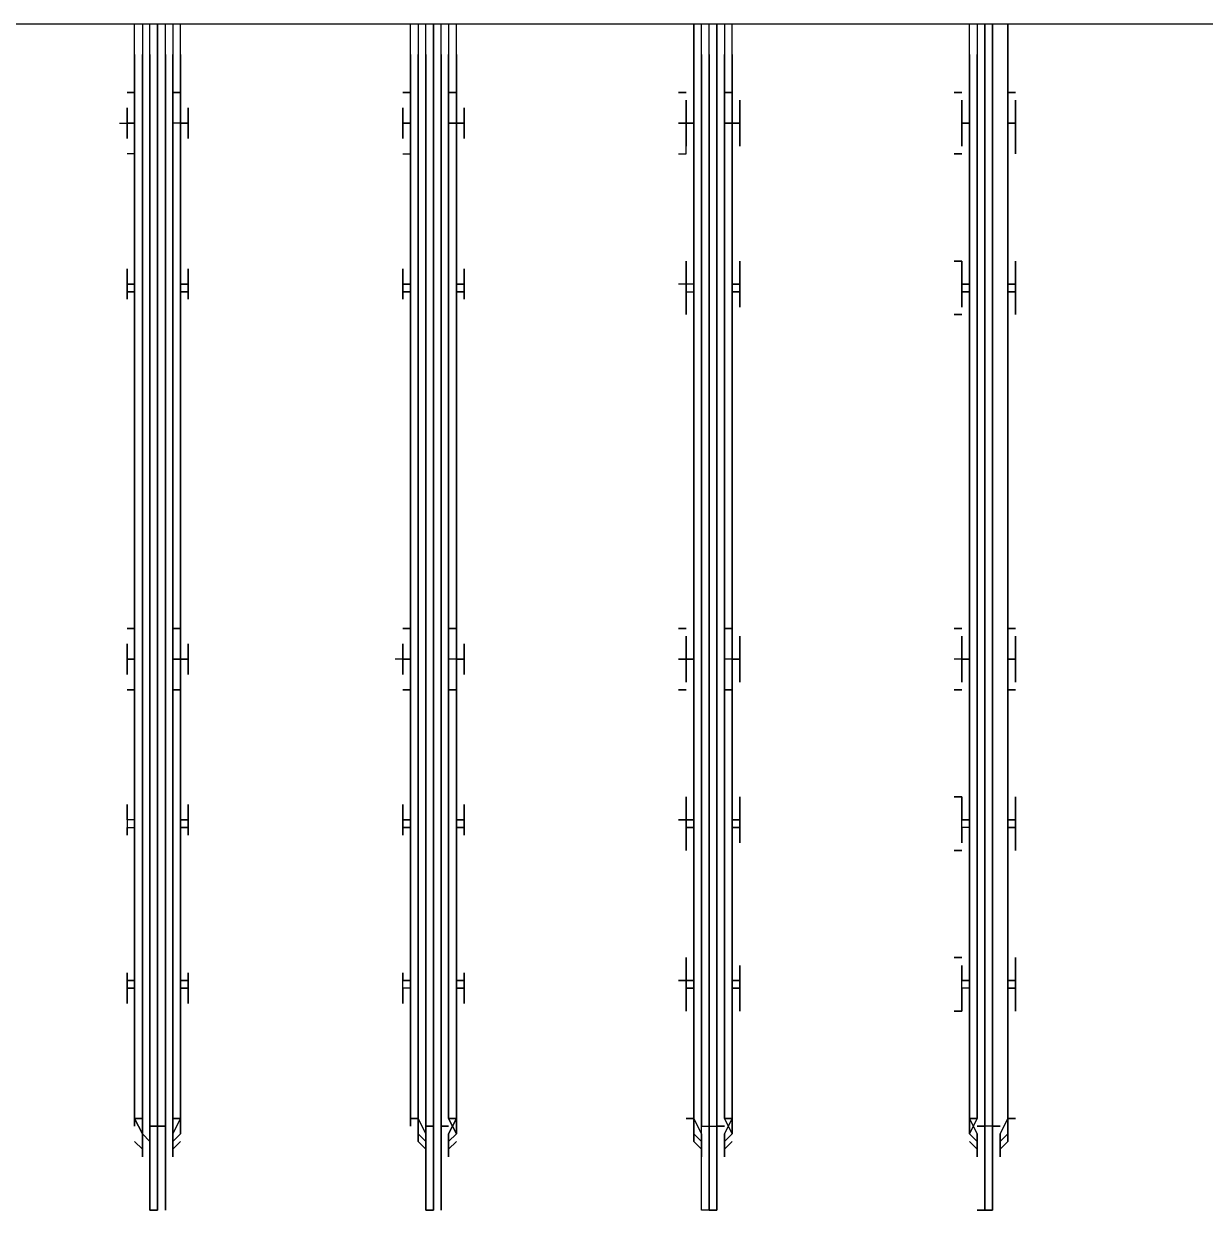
# Model space of a CAD drawing. Header units: metres. Extents: x 531689 to 532245, y 2673919 to 2674172.
# Drawn here: x 532026.6107 to 532026.8241, y 2674039.9388 to 2674040.1532 of the extents above; entities that cross this region are included whole.
import ezdxf

# ---------------------------------------------------------------- set-up
doc = ezdxf.new("R2010")
doc.units = ezdxf.units.M
doc.header["$MEASUREMENT"] = 0
doc.layers.add('IDT', color=7, linetype='Continuous')

# ---------------------------------------------------------------- blocks, each defined once
blk = doc.blocks.new('IDT')
at = {"layer": 'IDT', "color": 0, "lineweight": 25}
for p, q in [((14.14701, 10.32005), (14.14562, 10.32005)), ((14.14562, 10.32005), (14.14562, 10.30483)), ((14.14701, 10.32005), (14.14562, 10.32005)), ((14.14562, 10.32005), (14.14701, 10.32005)), ((14.14701, 10.32005), (14.14562, 10.32005)), ((14.14562, 10.32005), (14.14562, 10.30483)), ((14.14562, 10.32005), (14.14562, 10.30483)), ((14.14562, 10.30483), (14.14562, 10.32005)), ((14.14701, 10.30483), (14.14701, 10.32005)), ((14.14701, 10.32005), (14.14839, 10.32005)), ((14.14839, 10.32005), (14.14701, 10.32005)), ((14.14701, 10.32005), (14.14701, 10.30483)), ((14.14701, 10.30483), (14.14701, 10.32005)), ((14.14701, 10.30483), (14.14701, 10.32005)), ((14.19542, 10.32005), (14.19542, 10.30483)), ((14.19542, 10.30483), (14.19542, 10.32005)), ((14.19542, 10.30483), (14.19542, 10.32005)), ((14.19542, 10.32005), (14.1968, 10.32005)), ((14.19542, 10.30483), (14.19542, 10.32005)), ((14.19542, 10.32005), (14.1968, 10.32005)), ((14.1968, 10.32005), (14.19542, 10.32005)), ((14.19542, 10.32005), (14.1968, 10.32005)), ((14.1968, 10.30483), (14.1968, 10.32005)), ((14.1968, 10.32005), (14.19818, 10.32005)), ((14.1968, 10.32005), (14.1968, 10.30483)), ((14.1968, 10.32005), (14.19818, 10.32005)), ((14.19818, 10.32005), (14.19818, 10.30483)), ((14.19818, 10.32005), (14.19818, 10.30483)), ((14.24521, 10.30483), (14.24521, 10.32005)), ((14.24521, 10.32005), (14.24521, 10.30483)), ((14.24798, 10.32005), (14.24659, 10.32005)), ((14.24659, 10.32005), (14.24659, 10.30483)), ((14.24659, 10.32005), (14.24798, 10.32005)), ((14.24659, 10.30483), (14.24659, 10.32005)), ((14.24659, 10.32005), (14.24798, 10.32005)), ((14.24798, 10.32005), (14.24659, 10.32005)), ((14.24659, 10.32005), (14.24798, 10.32005)), ((14.24659, 10.30483), (14.24659, 10.32005)), ((14.24659, 10.32005), (14.24659, 10.30483)), ((14.24798, 10.30483), (14.24798, 10.32005)), ((14.24798, 10.32005), (14.24798, 10.30483)), ((14.295, 10.30483), (14.295, 10.32005)), ((14.295, 10.32005), (14.295, 10.30483)), ((14.29777, 10.32005), (14.29639, 10.32005)), ((14.29639, 10.32005), (14.29639, 10.30483)), ((14.29639, 10.30483), (14.29639, 10.32005)), ((14.29639, 10.32005), (14.29777, 10.32005)), ((14.29777, 10.32005), (14.29639, 10.32005)), ((14.29639, 10.32005), (14.29777, 10.32005)), ((14.29639, 10.30483), (14.29639, 10.32005)), ((14.29639, 10.32005), (14.29639, 10.30483)), ((14.29777, 10.30483), (14.29777, 10.32005)), ((14.29777, 10.32005), (14.29777, 10.30483)), ((14.14424, 10.30622), (14.14424, 10.31037)), ((14.14424, 10.31037), (14.14424, 10.30622)), ((14.14424, 10.31037), (14.14424, 10.30898)), ((14.14424, 10.30898), (14.14424, 10.31037)), ((14.14839, 10.30622), (14.14839, 10.31037)), ((14.14839, 10.31037), (14.14839, 10.30898)), ((14.14839, 10.30898), (14.14839, 10.31037)), ((14.14839, 10.31037), (14.14839, 10.30622)), ((14.19403, 10.30622), (14.19403, 10.31037)), ((14.19403, 10.31037), (14.19403, 10.30898)), ((14.19403, 10.30898), (14.19403, 10.31037)), ((14.19403, 10.31037), (14.19403, 10.30622)), ((14.19818, 10.30622), (14.19818, 10.31037)), ((14.19818, 10.31037), (14.19818, 10.30622)), ((14.19818, 10.30898), (14.19818, 10.31037)), ((14.19818, 10.31037), (14.19818, 10.30898)), ((14.24383, 10.30622), (14.24383, 10.31037)), ((14.24383, 10.31037), (14.24383, 10.30898)), ((14.24383, 10.30898), (14.24383, 10.31037)), ((14.24383, 10.31037), (14.24383, 10.30622)), ((14.24798, 10.30622), (14.24798, 10.31037)), ((14.24798, 10.31037), (14.24798, 10.30622)), ((14.24798, 10.30898), (14.24798, 10.31037)), ((14.24798, 10.31037), (14.24798, 10.30898)), ((14.29362, 10.30622), (14.29362, 10.31037)), ((14.29362, 10.31037), (14.29362, 10.30898)), ((14.29362, 10.30898), (14.29362, 10.31037)), ((14.29362, 10.31037), (14.29362, 10.30622)), ((14.29915, 10.30622), (14.29915, 10.31037)), ((14.29915, 10.31037), (14.29915, 10.30898)), ((14.29915, 10.30898), (14.29915, 10.31037)), ((14.29915, 10.31037), (14.29915, 10.30622)), ((14.14424, 10.30898), (14.14286, 10.3076)), ((14.14286, 10.3076), (14.14424, 10.30898)), ((14.14839, 10.30898), (14.14977, 10.3076)), ((14.14977, 10.3076), (14.14839, 10.30898)), ((14.19403, 10.30898), (14.19265, 10.3076)), ((14.19265, 10.3076), (14.19403, 10.30898)), ((14.19957, 10.3076), (14.19818, 10.30898)), ((14.19818, 10.30898), (14.19957, 10.3076)), ((14.24383, 10.30898), (14.24244, 10.3076)), ((14.24244, 10.3076), (14.24383, 10.30898)), ((14.24936, 10.3076), (14.24798, 10.30898)), ((14.24798, 10.30898), (14.24936, 10.3076)), ((14.29362, 10.30898), (14.29224, 10.3076)), ((14.29224, 10.3076), (14.29362, 10.30898)), ((14.29915, 10.30898), (14.30054, 10.3076)), ((14.30054, 10.3076), (14.29915, 10.30898)), ((14.14286, 10.30622), (14.14424, 10.3076)), ((14.14424, 10.3076), (14.14286, 10.30622)), ((14.14286, 10.3076), (14.14286, 10.30345)), ((14.14286, 10.30345), (14.14286, 10.3076)), ((14.14286, 10.30345), (14.14424, 10.30622)), ((14.14424, 10.30622), (14.14286, 10.30345)), ((14.14286, 10.30483), (14.14286, 10.30622)), ((14.14286, 10.30622), (14.14286, 10.30483)), ((14.14977, 10.30622), (14.14839, 10.3076)), ((14.14839, 10.3076), (14.14977, 10.30622)), ((14.14977, 10.30622), (14.14839, 10.3076)), ((14.14839, 10.3076), (14.14977, 10.30622)), ((14.14977, 10.30345), (14.14839, 10.30622)), ((14.14839, 10.30622), (14.14977, 10.30345)), ((14.14839, 10.30345), (14.14977, 10.30622)), ((14.14977, 10.30622), (14.14839, 10.30345)), ((14.14977, 10.30622), (14.14977, 10.30483)), ((14.14977, 10.30483), (14.14977, 10.30622)), ((14.19265, 10.30622), (14.19403, 10.3076)), ((14.19403, 10.3076), (14.19265, 10.30622)), ((14.19265, 10.30622), (14.19403, 10.3076)), ((14.19403, 10.3076), (14.19265, 10.30622)), ((14.19403, 10.30345), (14.19265, 10.30622)), ((14.19265, 10.30622), (14.19265, 10.30483)), ((14.19265, 10.30483), (14.19265, 10.30622)), ((14.19265, 10.30622), (14.19403, 10.30345)), ((14.19265, 10.30345), (14.19403, 10.30622)), ((14.19403, 10.30622), (14.19265, 10.30345)), ((14.19957, 10.30622), (14.19818, 10.3076)), ((14.19818, 10.3076), (14.19957, 10.30622)), ((14.19957, 10.30345), (14.19818, 10.30622)), ((14.19818, 10.30622), (14.19957, 10.30345)), ((14.19957, 10.3076), (14.19957, 10.30345)), ((14.19957, 10.30345), (14.19957, 10.3076)), ((14.19957, 10.30483), (14.19957, 10.30622)), ((14.19957, 10.30622), (14.19957, 10.30483)), ((14.24244, 10.30622), (14.24383, 10.3076)), ((14.24383, 10.3076), (14.24244, 10.30622)), ((14.24244, 10.30622), (14.24383, 10.3076)), ((14.24383, 10.3076), (14.24244, 10.30622)), ((14.24383, 10.30345), (14.24244, 10.30622)), ((14.24244, 10.30622), (14.24244, 10.30483)), ((14.24244, 10.30483), (14.24244, 10.30622)), ((14.24244, 10.30622), (14.24383, 10.30345)), ((14.24244, 10.30345), (14.24383, 10.30622)), ((14.24383, 10.30622), (14.24244, 10.30345)), ((14.24798, 10.3076), (14.24936, 10.30622)), ((14.24936, 10.30622), (14.24798, 10.3076)), ((14.24936, 10.30345), (14.24798, 10.30622)), ((14.24798, 10.30622), (14.24936, 10.30345)), ((14.24936, 10.3076), (14.24936, 10.30345)), ((14.24936, 10.30345), (14.24936, 10.3076)), ((14.24936, 10.30622), (14.24936, 10.30483)), ((14.24936, 10.30483), (14.24936, 10.30622)), ((14.29362, 10.3076), (14.29224, 10.30622)), ((14.29224, 10.30622), (14.29362, 10.3076)), ((14.29224, 10.30622), (14.29224, 10.30483)), ((14.29224, 10.30483), (14.29224, 10.30622)), ((14.29224, 10.30345), (14.29362, 10.30622)), ((14.29362, 10.30622), (14.29224, 10.30345)), ((14.29362, 10.30345), (14.29362, 10.3076)), ((14.29362, 10.3076), (14.29362, 10.30345)), ((14.29777, 10.3076), (14.29915, 10.30622)), ((14.29915, 10.30622), (14.29777, 10.3076)), ((14.29915, 10.30345), (14.29915, 10.3076)), ((14.29915, 10.3076), (14.29915, 10.30345)), ((14.30054, 10.30345), (14.29915, 10.30622)), ((14.29915, 10.30622), (14.30054, 10.30345)), ((14.29915, 10.30622), (14.29915, 10.30483)), ((14.29915, 10.30483), (14.29915, 10.30622)), ((14.14286, 10.30483), (14.14286, 10.30207)), ((14.14286, 10.30207), (14.14286, 10.30483)), ((14.14562, 10.30483), (14.14424, 10.30483)), ((14.14424, 10.30483), (14.14562, 10.30483)), ((14.14562, 10.10566), (14.14562, 10.30483)), ((14.14562, 10.30483), (14.14701, 10.30483)), ((14.14562, 10.30483), (14.14701, 10.30483)), ((14.14562, 10.30483), (14.14562, 10.11119)), ((14.14562, 10.11119), (14.14562, 10.30483)), ((14.14562, 10.30483), (14.14562, 10.10566)), ((14.14701, 10.30483), (14.14701, 10.11119)), ((14.14701, 10.11119), (14.14701, 10.30483)), ((14.14701, 10.30483), (14.14701, 10.10566)), ((14.14701, 10.10566), (14.14701, 10.30483)), ((14.14701, 10.30483), (14.14839, 10.30483)), ((14.14839, 10.30483), (14.14701, 10.30483)), ((14.14977, 10.30207), (14.14977, 10.30483)), ((14.14977, 10.30483), (14.14977, 10.30207)), ((14.19265, 10.30207), (14.19265, 10.30483)), ((14.19265, 10.30483), (14.19265, 10.30207)), ((14.19542, 10.30483), (14.19403, 10.30483)), ((14.19403, 10.30483), (14.19542, 10.30483)), ((14.1968, 10.30483), (14.19542, 10.30483)), ((14.1968, 10.30483), (14.19542, 10.30483)), ((14.19542, 10.30483), (14.19542, 10.11119)), ((14.19542, 10.11119), (14.19542, 10.30483)), ((14.19542, 10.10566), (14.19542, 10.30483)), ((14.19542, 10.30483), (14.19542, 10.10566)), ((14.19818, 10.30483), (14.1968, 10.30483)), ((14.19818, 10.30483), (14.1968, 10.30483)), ((14.1968, 10.11119), (14.1968, 10.30483)), ((14.1968, 10.30483), (14.1968, 10.10566)), ((14.19818, 10.11119), (14.19818, 10.30483)), ((14.19818, 10.30483), (14.19818, 10.10566)), ((14.19957, 10.30483), (14.19957, 10.30207)), ((14.19957, 10.30207), (14.19957, 10.30483)), ((14.24244, 10.30207), (14.24244, 10.30483)), ((14.24244, 10.30483), (14.24244, 10.30207)), ((14.24521, 10.30483), (14.24383, 10.30483)), ((14.24383, 10.30483), (14.24521, 10.30483)), ((14.24521, 10.11119), (14.24521, 10.30483)), ((14.24521, 10.30483), (14.24521, 10.10566)), ((14.24798, 10.30483), (14.24659, 10.30483)), ((14.24659, 10.30483), (14.24798, 10.30483)), ((14.24659, 10.30483), (14.24798, 10.30483)), ((14.24798, 10.30483), (14.24659, 10.30483)), ((14.24659, 10.11119), (14.24659, 10.30483)), ((14.24659, 10.30483), (14.24659, 10.11119)), ((14.24659, 10.10566), (14.24659, 10.30483)), ((14.24659, 10.30483), (14.24659, 10.10566)), ((14.24798, 10.11119), (14.24798, 10.30483)), ((14.24798, 10.30483), (14.24798, 10.10566)), ((14.25074, 10.30207), (14.25074, 10.30483)), ((14.25074, 10.30483), (14.25074, 10.30207)), ((14.29224, 10.30207), (14.29224, 10.30483)), ((14.29224, 10.30483), (14.29224, 10.30207)), ((14.29639, 10.30483), (14.295, 10.30483)), ((14.295, 10.30483), (14.295, 10.10566)), ((14.295, 10.11119), (14.295, 10.30483)), ((14.295, 10.30483), (14.29639, 10.30483)), ((14.29777, 10.30483), (14.29639, 10.30483)), ((14.29639, 10.30483), (14.29777, 10.30483)), ((14.29777, 10.30483), (14.29639, 10.30483)), ((14.29639, 10.30483), (14.29777, 10.30483)), ((14.29639, 10.11119), (14.29639, 10.30483)), ((14.29639, 10.30483), (14.29639, 10.11119)), ((14.29639, 10.10566), (14.29639, 10.30483)), ((14.29639, 10.30483), (14.29639, 10.10566)), ((14.29777, 10.11119), (14.29777, 10.30483)), ((14.29777, 10.30483), (14.29777, 10.10566)), ((14.30054, 10.30207), (14.30054, 10.30483)), ((14.30054, 10.30483), (14.30054, 10.30207)), ((14.14147, 10.30345), (14.14286, 10.30345)), ((14.14286, 10.30345), (14.14147, 10.30345)), ((14.14286, 10.10566), (14.14286, 10.30345)), ((14.14286, 10.30345), (14.14286, 10.11119)), ((14.14286, 10.30207), (14.14286, 10.10566)), ((14.14286, 10.11119), (14.14286, 10.30207)), ((14.14839, 10.30345), (14.14977, 10.30345)), ((14.14977, 10.30345), (14.14839, 10.30345)), ((14.14839, 10.10566), (14.14839, 10.30345)), ((14.14839, 10.30345), (14.14839, 10.11119)), ((14.14977, 10.11119), (14.14977, 10.30207)), ((14.14977, 10.30207), (14.14977, 10.10566)), ((14.19403, 10.30345), (14.19265, 10.30345)), ((14.19265, 10.30345), (14.19403, 10.30345)), ((14.19265, 10.11119), (14.19265, 10.30207)), ((14.19265, 10.30207), (14.19265, 10.10566)), ((14.19403, 10.10566), (14.19403, 10.30345)), ((14.19403, 10.30345), (14.19403, 10.11119)), ((14.19957, 10.30345), (14.20095, 10.30345)), ((14.20095, 10.30345), (14.19957, 10.30345)), ((14.19957, 10.10566), (14.19957, 10.30345)), ((14.19957, 10.30345), (14.19957, 10.11119)), ((14.19957, 10.30207), (14.19957, 10.10566)), ((14.19957, 10.11119), (14.19957, 10.30207)), ((14.24383, 10.30345), (14.24244, 10.30345)), ((14.24244, 10.30345), (14.24383, 10.30345)), ((14.24244, 10.11119), (14.24244, 10.30207)), ((14.24244, 10.30207), (14.24244, 10.10566)), ((14.24383, 10.10566), (14.24383, 10.30345)), ((14.24383, 10.30345), (14.24383, 10.11119)), ((14.24936, 10.30345), (14.25074, 10.30345)), ((14.25074, 10.30345), (14.24936, 10.30345)), ((14.24936, 10.10566), (14.24936, 10.30345)), ((14.24936, 10.30345), (14.24936, 10.11119)), ((14.25074, 10.11119), (14.25074, 10.30207)), ((14.25074, 10.30207), (14.25074, 10.10566)), ((14.29362, 10.30345), (14.29224, 10.30345)), ((14.29224, 10.30345), (14.29362, 10.30345)), ((14.29224, 10.11119), (14.29224, 10.30207)), ((14.29224, 10.30207), (14.29224, 10.10566)), ((14.29362, 10.10566), (14.29362, 10.30345)), ((14.29362, 10.30345), (14.29362, 10.11119)), ((14.29915, 10.10566), (14.29915, 10.30345)), ((14.29915, 10.30345), (14.30054, 10.30345)), ((14.30054, 10.30345), (14.29915, 10.30345)), ((14.29915, 10.30345), (14.29915, 10.11119)), ((14.30054, 10.11119), (14.30054, 10.30207)), ((14.30054, 10.30207), (14.30054, 10.10566)), ((14.14147, 10.27994), (14.14147, 10.28409)), ((14.14147, 10.28409), (14.14147, 10.2827)), ((14.14147, 10.28409), (14.14147, 10.27994)), ((14.14147, 10.2827), (14.14147, 10.28409)), ((14.14147, 10.2827), (14.14147, 10.27994)), ((14.14147, 10.27994), (14.14147, 10.2827)), ((14.14977, 10.27994), (14.14977, 10.28409)), ((14.14977, 10.28409), (14.14977, 10.27994)), ((14.15254, 10.28409), (14.15115, 10.28409)), ((14.15115, 10.28409), (14.15115, 10.2827)), ((14.15115, 10.2827), (14.15115, 10.28409)), ((14.15115, 10.28409), (14.15254, 10.28409)), ((14.15115, 10.2827), (14.15115, 10.27994)), ((14.15115, 10.27994), (14.15115, 10.2827)), ((14.19127, 10.2827), (14.19127, 10.28409)), ((14.19127, 10.28409), (14.19127, 10.2827)), ((14.19127, 10.2827), (14.19127, 10.27994)), ((14.19127, 10.27994), (14.19127, 10.2827)), ((14.19265, 10.27994), (14.19265, 10.28409)), ((14.19265, 10.28409), (14.19265, 10.27994)), ((14.20095, 10.27994), (14.20095, 10.28409)), ((14.20095, 10.28409), (14.20095, 10.2827)), ((14.20095, 10.27994), (14.20095, 10.28409)), ((14.20095, 10.28409), (14.20095, 10.2827)), ((14.20095, 10.2827), (14.20095, 10.27994)), ((14.20095, 10.2827), (14.20095, 10.27994)), ((14.24106, 10.2827), (14.24106, 10.27994)), ((14.24106, 10.27994), (14.24106, 10.2827)), ((14.24244, 10.27994), (14.24244, 10.28409)), ((14.24244, 10.28409), (14.24244, 10.2827)), ((14.24244, 10.2827), (14.24244, 10.28409)), ((14.24244, 10.28409), (14.24244, 10.27994)), ((14.25074, 10.28409), (14.25074, 10.27994)), ((14.25074, 10.27994), (14.25074, 10.28409)), ((14.25074, 10.28409), (14.25074, 10.2827)), ((14.25074, 10.2827), (14.25074, 10.28409)), ((14.25212, 10.27994), (14.25212, 10.2827)), ((14.25212, 10.2827), (14.25212, 10.27994)), ((14.29085, 10.27994), (14.29085, 10.2827)), ((14.29085, 10.2827), (14.29085, 10.27994)), ((14.29224, 10.2827), (14.29224, 10.28409)), ((14.29224, 10.28409), (14.29224, 10.2827)), ((14.29224, 10.27994), (14.29224, 10.28409)), ((14.29224, 10.28409), (14.29224, 10.27994)), ((14.30054, 10.28409), (14.30054, 10.27994)), ((14.30054, 10.27994), (14.30054, 10.28409)), ((14.30054, 10.28409), (14.30054, 10.2827)), ((14.30054, 10.2827), (14.30054, 10.28409)), ((14.30192, 10.2827), (14.30192, 10.27994)), ((14.30192, 10.27994), (14.30192, 10.2827)), ((14.14286, 10.27994), (14.14147, 10.27994)), ((14.14147, 10.27994), (14.14147, 10.27855)), ((14.14147, 10.27855), (14.14147, 10.27994)), ((14.14147, 10.27994), (14.14147, 10.27855)), ((14.14147, 10.27855), (14.14147, 10.27994)), ((14.14147, 10.27994), (14.14286, 10.27994)), ((14.14286, 10.27994), (14.14147, 10.27994)), ((14.14977, 10.27855), (14.14977, 10.27994)), ((14.14977, 10.27994), (14.15115, 10.27994)), ((14.14977, 10.27855), (14.14977, 10.27994)), ((14.14977, 10.27994), (14.15115, 10.27994)), ((14.15115, 10.27994), (14.15115, 10.27855)), ((14.15115, 10.27994), (14.15115, 10.27855)), ((14.19127, 10.27994), (14.19127, 10.27855)), ((14.19127, 10.27855), (14.19127, 10.27994)), ((14.19127, 10.27994), (14.19265, 10.27994)), ((14.19265, 10.27994), (14.19127, 10.27994)), ((14.19265, 10.27994), (14.19265, 10.27855)), ((14.19265, 10.2744), (14.19265, 10.27994)), ((14.20095, 10.27994), (14.19957, 10.27994)), ((14.19957, 10.27994), (14.20095, 10.27994)), ((14.20095, 10.27855), (14.20095, 10.27994)), ((14.20095, 10.27994), (14.20095, 10.27855)), ((14.20095, 10.27994), (14.20095, 10.27855)), ((14.20095, 10.27855), (14.20095, 10.27994)), ((14.24244, 10.27994), (14.24106, 10.27994)), ((14.24106, 10.27994), (14.24106, 10.27855)), ((14.24106, 10.27855), (14.24106, 10.27994)), ((14.24106, 10.27994), (14.24244, 10.27994)), ((14.24244, 10.27855), (14.24244, 10.27994)), ((14.24244, 10.27994), (14.24244, 10.2744)), ((14.25074, 10.27994), (14.25212, 10.27994)), ((14.25074, 10.27855), (14.25074, 10.27994)), ((14.25074, 10.27994), (14.25212, 10.27994)), ((14.25074, 10.27855), (14.25074, 10.27994)), ((14.25212, 10.27994), (14.25212, 10.27855)), ((14.25212, 10.27994), (14.25212, 10.27855)), ((14.29085, 10.27994), (14.29224, 10.27994)), ((14.29224, 10.27994), (14.29085, 10.27994)), ((14.29085, 10.27994), (14.29085, 10.27855)), ((14.29085, 10.27855), (14.29085, 10.27994)), ((14.29224, 10.27855), (14.29224, 10.27994)), ((14.29224, 10.27994), (14.29224, 10.27855)), ((14.30054, 10.27994), (14.30054, 10.27855)), ((14.30054, 10.27855), (14.30054, 10.27994)), ((14.30192, 10.27994), (14.30054, 10.27994)), ((14.30054, 10.27994), (14.30192, 10.27994)), ((14.30192, 10.27855), (14.30192, 10.27994)), ((14.30192, 10.27994), (14.30192, 10.27855)), ((14.14286, 10.27855), (14.14147, 10.27855)), ((14.14147, 10.27855), (14.14147, 10.2744)), ((14.14147, 10.2744), (14.14147, 10.27855)), ((14.14147, 10.27855), (14.14286, 10.27855)), ((14.14147, 10.27855), (14.14147, 10.27717)), ((14.14147, 10.27717), (14.14147, 10.27855)), ((14.15115, 10.27855), (14.14977, 10.27855)), ((14.14977, 10.27855), (14.14977, 10.2744)), ((14.14977, 10.2744), (14.14977, 10.27855)), ((14.14977, 10.27855), (14.15115, 10.27855)), ((14.15115, 10.27855), (14.14977, 10.27855)), ((14.15115, 10.27855), (14.14977, 10.27855)), ((14.15115, 10.27717), (14.15115, 10.27855)), ((14.15115, 10.27855), (14.15115, 10.27717)), ((14.19265, 10.27855), (14.19127, 10.27855)), ((14.19127, 10.27855), (14.19127, 10.27717)), ((14.19127, 10.27717), (14.19127, 10.27855)), ((14.19127, 10.27855), (14.19265, 10.27855)), ((14.19265, 10.27855), (14.19265, 10.2744)), ((14.20095, 10.27855), (14.19957, 10.27855)), ((14.19957, 10.27855), (14.20095, 10.27855)), ((14.20095, 10.27855), (14.20095, 10.2744)), ((14.20095, 10.2744), (14.20095, 10.27855)), ((14.20095, 10.27717), (14.20095, 10.27855)), ((14.20095, 10.27855), (14.20095, 10.27717)), ((14.20095, 10.27855), (14.20233, 10.27855)), ((14.20233, 10.27855), (14.20095, 10.27855)), ((14.24244, 10.27855), (14.24106, 10.27855)), ((14.24106, 10.27855), (14.24106, 10.27717)), ((14.24106, 10.27717), (14.24106, 10.27855)), ((14.24106, 10.27855), (14.24244, 10.27855)), ((14.24244, 10.2744), (14.24244, 10.27855)), ((14.25212, 10.27855), (14.25074, 10.27855)), ((14.25074, 10.27855), (14.25074, 10.2744)), ((14.25074, 10.2744), (14.25074, 10.27855)), ((14.25074, 10.27855), (14.25212, 10.27855)), ((14.25212, 10.27855), (14.25074, 10.27855)), ((14.25212, 10.27855), (14.25074, 10.27855)), ((14.25212, 10.27855), (14.25212, 10.27717)), ((14.25212, 10.27717), (14.25212, 10.27855)), ((14.29224, 10.27855), (14.29085, 10.27855)), ((14.29085, 10.27855), (14.29085, 10.27717)), ((14.29085, 10.27717), (14.29085, 10.27855)), ((14.29085, 10.27855), (14.29224, 10.27855)), ((14.29224, 10.27855), (14.29224, 10.2744)), ((14.29224, 10.2744), (14.29224, 10.27855)), ((14.30054, 10.27855), (14.30192, 10.27855)), ((14.30192, 10.27855), (14.30054, 10.27855)), ((14.30054, 10.27855), (14.30054, 10.2744)), ((14.30054, 10.2744), (14.30054, 10.27855)), ((14.30054, 10.27855), (14.30192, 10.27855)), ((14.30192, 10.27855), (14.30192, 10.27717)), ((14.30192, 10.27717), (14.30192, 10.27855)), ((14.14147, 10.27717), (14.14147, 10.27579)), ((14.14147, 10.27579), (14.14147, 10.27717)), ((14.15115, 10.27717), (14.15115, 10.27579)), ((14.15115, 10.27579), (14.15115, 10.27717)), ((14.19127, 10.27717), (14.19127, 10.27579)), ((14.19127, 10.27579), (14.19127, 10.27717)), ((14.20095, 10.27717), (14.20095, 10.27579)), ((14.20095, 10.27579), (14.20095, 10.27717)), ((14.24244, 10.27579), (14.24244, 10.27717)), ((14.24244, 10.27717), (14.24244, 10.27579)), ((14.25074, 10.27717), (14.25074, 10.27579)), ((14.25074, 10.27579), (14.25074, 10.27717)), ((14.29224, 10.27579), (14.29224, 10.27717)), ((14.29224, 10.27717), (14.29224, 10.27579)), ((14.30054, 10.27717), (14.30054, 10.27579)), ((14.30054, 10.27579), (14.30054, 10.27717)), ((14.15254, 10.2744), (14.15115, 10.2744)), ((14.15115, 10.2744), (14.15254, 10.2744)), ((14.14147, 10.25089), (14.14147, 10.25504)), ((14.14147, 10.25504), (14.14147, 10.25089)), ((14.14977, 10.24951), (14.14977, 10.25504)), ((14.14977, 10.25504), (14.14977, 10.25089)), ((14.15254, 10.25504), (14.15115, 10.25504)), ((14.15115, 10.25504), (14.15254, 10.25504)), ((14.19265, 10.25504), (14.19265, 10.25089)), ((14.19265, 10.25089), (14.19265, 10.25504)), ((14.20095, 10.25089), (14.20095, 10.25504)), ((14.20095, 10.25504), (14.20095, 10.25089)), ((14.24244, 10.25504), (14.24244, 10.25089)), ((14.24244, 10.25089), (14.24244, 10.25504)), ((14.25074, 10.24951), (14.25074, 10.25504)), ((14.25074, 10.25504), (14.25074, 10.25089)), ((14.29224, 10.25089), (14.29224, 10.25504)), ((14.29224, 10.25504), (14.29224, 10.24951)), ((14.30054, 10.25089), (14.30054, 10.25504)), ((14.30054, 10.25504), (14.30054, 10.25089)), ((14.14147, 10.25227), (14.14147, 10.25366)), ((14.14147, 10.25366), (14.14147, 10.25227)), ((14.14147, 10.25089), (14.14147, 10.25227)), ((14.14147, 10.25227), (14.14147, 10.25089)), ((14.15115, 10.25366), (14.15115, 10.25227)), ((14.15115, 10.25227), (14.15115, 10.25366)), ((14.15115, 10.25227), (14.15115, 10.25089)), ((14.15115, 10.25089), (14.15115, 10.25227)), ((14.19127, 10.25227), (14.19127, 10.25366)), ((14.19127, 10.25366), (14.19127, 10.25227)), ((14.19127, 10.25227), (14.19127, 10.25089)), ((14.19127, 10.25089), (14.19127, 10.25227)), ((14.20095, 10.25227), (14.20095, 10.25366)), ((14.20095, 10.25366), (14.20095, 10.25227)), ((14.20095, 10.25089), (14.20095, 10.25227)), ((14.20095, 10.25227), (14.20095, 10.25089)), ((14.24106, 10.25227), (14.24106, 10.25089)), ((14.24106, 10.25089), (14.24106, 10.25227)), ((14.24244, 10.25227), (14.24244, 10.25366)), ((14.24244, 10.25366), (14.24244, 10.25227)), ((14.25074, 10.25366), (14.25074, 10.25227)), ((14.25074, 10.25227), (14.25074, 10.25366)), ((14.25212, 10.25089), (14.25212, 10.25227)), ((14.25212, 10.25227), (14.25212, 10.25089)), ((14.29085, 10.25227), (14.29085, 10.25089)), ((14.29085, 10.25089), (14.29085, 10.25227)), ((14.29224, 10.25227), (14.29224, 10.25366)), ((14.29224, 10.25366), (14.29224, 10.25227)), ((14.30054, 10.25366), (14.30054, 10.25227)), ((14.30054, 10.25227), (14.30054, 10.25366)), ((14.30192, 10.25089), (14.30192, 10.25227)), ((14.30192, 10.25227), (14.30192, 10.25089)), ((14.14147, 10.25089), (14.14147, 10.24674)), ((14.14147, 10.24951), (14.14147, 10.25089)), ((14.14147, 10.25089), (14.14286, 10.25089)), ((14.14286, 10.25089), (14.14147, 10.25089)), ((14.14147, 10.25089), (14.14147, 10.24951)), ((14.14147, 10.24951), (14.14147, 10.25089)), ((14.14147, 10.25089), (14.14286, 10.25089)), ((14.14977, 10.24951), (14.14977, 10.25089)), ((14.14977, 10.25089), (14.15115, 10.25089)), ((14.14977, 10.25089), (14.15115, 10.25089)), ((14.15115, 10.25089), (14.15115, 10.24951)), ((14.15115, 10.25089), (14.15115, 10.24951)), ((14.19265, 10.25089), (14.19127, 10.25089)), ((14.19127, 10.25089), (14.19127, 10.24951)), ((14.19127, 10.24951), (14.19127, 10.25089)), ((14.19127, 10.25089), (14.19265, 10.25089)), ((14.19265, 10.25089), (14.19265, 10.24951)), ((14.19265, 10.24951), (14.19265, 10.25089)), ((14.20095, 10.25089), (14.19957, 10.25089)), ((14.19957, 10.25089), (14.20095, 10.25089)), ((14.20095, 10.25089), (14.20095, 10.24951)), ((14.20095, 10.24951), (14.20095, 10.25089)), ((14.20095, 10.25089), (14.20095, 10.24951)), ((14.20095, 10.24951), (14.20095, 10.25089)), ((14.24244, 10.25089), (14.24106, 10.25089)), ((14.24106, 10.25089), (14.24106, 10.24951)), ((14.24106, 10.24951), (14.24106, 10.25089)), ((14.24106, 10.25089), (14.24244, 10.25089)), ((14.24244, 10.24951), (14.24244, 10.25089)), ((14.24244, 10.25089), (14.24244, 10.24951)), ((14.25074, 10.25089), (14.25074, 10.24951)), ((14.25212, 10.25089), (14.25074, 10.25089)), ((14.25074, 10.25089), (14.25212, 10.25089)), ((14.25212, 10.24951), (14.25212, 10.25089)), ((14.25212, 10.25089), (14.25212, 10.24951)), ((14.29224, 10.25089), (14.29085, 10.25089)), ((14.29085, 10.25089), (14.29085, 10.24951)), ((14.29085, 10.24951), (14.29085, 10.25089)), ((14.29085, 10.25089), (14.29224, 10.25089)), ((14.29224, 10.24951), (14.29224, 10.25089)), ((14.30054, 10.25089), (14.30054, 10.24951)), ((14.30192, 10.25089), (14.30054, 10.25089)), ((14.30054, 10.25089), (14.30054, 10.24951)), ((14.30192, 10.25089), (14.30054, 10.25089)), ((14.30192, 10.24951), (14.30192, 10.25089)), ((14.30192, 10.24951), (14.30192, 10.25089)), ((14.14147, 10.24536), (14.14147, 10.24951)), ((14.14147, 10.24951), (14.14286, 10.24951)), ((14.14286, 10.24951), (14.14147, 10.24951)), ((14.14147, 10.24951), (14.14147, 10.24536)), ((14.14147, 10.24674), (14.14147, 10.24951)), ((14.15115, 10.24951), (14.14977, 10.24951)), ((14.14977, 10.24951), (14.14977, 10.24536)), ((14.14977, 10.24536), (14.14977, 10.24951)), ((14.14977, 10.24951), (14.15115, 10.24951)), ((14.15115, 10.24951), (14.14977, 10.24951)), ((14.15115, 10.24951), (14.14977, 10.24951)), ((14.15115, 10.24951), (14.15115, 10.24674)), ((14.15115, 10.24674), (14.15115, 10.24951)), ((14.19265, 10.24951), (14.19127, 10.24951)), ((14.19127, 10.24951), (14.19127, 10.24674)), ((14.19127, 10.24674), (14.19127, 10.24951)), ((14.19127, 10.24951), (14.19265, 10.24951)), ((14.19265, 10.24951), (14.19265, 10.24536)), ((14.19265, 10.24536), (14.19265, 10.24951)), ((14.19957, 10.24951), (14.20095, 10.24951)), ((14.20095, 10.24951), (14.19957, 10.24951)), ((14.20095, 10.24951), (14.20233, 10.24951)), ((14.20233, 10.24951), (14.20095, 10.24951)), ((14.20095, 10.24951), (14.20095, 10.24674)), ((14.20095, 10.24674), (14.20095, 10.24951)), ((14.20095, 10.24951), (14.20095, 10.24536)), ((14.20095, 10.24536), (14.20095, 10.24951)), ((14.24244, 10.24951), (14.24106, 10.24951)), ((14.24106, 10.24951), (14.24106, 10.24674)), ((14.24106, 10.24674), (14.24106, 10.24951)), ((14.24106, 10.24951), (14.24244, 10.24951)), ((14.24244, 10.24536), (14.24244, 10.24951)), ((14.24244, 10.24951), (14.24244, 10.24536)), ((14.25074, 10.24951), (14.25212, 10.24951)), ((14.25212, 10.24951), (14.25074, 10.24951)), ((14.25074, 10.24951), (14.25074, 10.24536)), ((14.25074, 10.24536), (14.25074, 10.24951)), ((14.25074, 10.24951), (14.25212, 10.24951)), ((14.25212, 10.24951), (14.25074, 10.24951)), ((14.25212, 10.24951), (14.25212, 10.24674)), ((14.25212, 10.24674), (14.25212, 10.24951)), ((14.29224, 10.24951), (14.29085, 10.24951)), ((14.29085, 10.24951), (14.29085, 10.24674)), ((14.29085, 10.24674), (14.29085, 10.24951)), ((14.29085, 10.24951), (14.29224, 10.24951)), ((14.29224, 10.24951), (14.29224, 10.24536)), ((14.29224, 10.24536), (14.29224, 10.24951)), ((14.30054, 10.24951), (14.30054, 10.24536)), ((14.30054, 10.24536), (14.30054, 10.24951)), ((14.30054, 10.24951), (14.30192, 10.24951)), ((14.30054, 10.24951), (14.30192, 10.24951)), ((14.30192, 10.24951), (14.30192, 10.24674)), ((14.30192, 10.24674), (14.30192, 10.24951)), ((14.14147, 10.24536), (14.14147, 10.24674)), ((14.14147, 10.24674), (14.14147, 10.24536)), ((14.15115, 10.24674), (14.15115, 10.24536)), ((14.15115, 10.24536), (14.15115, 10.24674)), ((14.19127, 10.24674), (14.19127, 10.24536)), ((14.19127, 10.24536), (14.19127, 10.24674)), ((14.20095, 10.24674), (14.20095, 10.24536)), ((14.20095, 10.24536), (14.20095, 10.24674)), ((14.24244, 10.24536), (14.24244, 10.24674)), ((14.24244, 10.24674), (14.24244, 10.24536)), ((14.25074, 10.24674), (14.25074, 10.24536)), ((14.25074, 10.24536), (14.25074, 10.24674)), ((14.29224, 10.24536), (14.29224, 10.24674)), ((14.29224, 10.24674), (14.29224, 10.24536)), ((14.30054, 10.24674), (14.30054, 10.24536)), ((14.30054, 10.24536), (14.30054, 10.24674)), ((14.15115, 10.24536), (14.15254, 10.24536)), ((14.15254, 10.24536), (14.15115, 10.24536)), ((14.14286, 10.22599), (14.14147, 10.22599)), ((14.14147, 10.22599), (14.14286, 10.22599)), ((14.14147, 10.22046), (14.14147, 10.22461)), ((14.14147, 10.22461), (14.14147, 10.22046)), ((14.14147, 10.22323), (14.14147, 10.22461)), ((14.14147, 10.22461), (14.14147, 10.22323)), ((14.14977, 10.22046), (14.14977, 10.22461)), ((14.14977, 10.22461), (14.14977, 10.22046)), ((14.15254, 10.22599), (14.15115, 10.22599)), ((14.15115, 10.22599), (14.15254, 10.22599)), ((14.15115, 10.22323), (14.15115, 10.22461)), ((14.15115, 10.22461), (14.15115, 10.22323)), ((14.19127, 10.22323), (14.19127, 10.22461)), ((14.19127, 10.22461), (14.19127, 10.22323)), ((14.19403, 10.22599), (14.19265, 10.22599)), ((14.19265, 10.22599), (14.19403, 10.22599)), ((14.19265, 10.22461), (14.19265, 10.21631)), ((14.19265, 10.22046), (14.19265, 10.22461)), ((14.20233, 10.22599), (14.20095, 10.22599)), ((14.20095, 10.22599), (14.20233, 10.22599)), ((14.20095, 10.22323), (14.20095, 10.22461)), ((14.20095, 10.22461), (14.20095, 10.22046)), ((14.20095, 10.22461), (14.20095, 10.22046)), ((14.20095, 10.22323), (14.20095, 10.22461)), ((14.24383, 10.22599), (14.24244, 10.22599)), ((14.24244, 10.22599), (14.24383, 10.22599)), ((14.24244, 10.22046), (14.24244, 10.22461)), ((14.24244, 10.22461), (14.24244, 10.22323)), ((14.24244, 10.22323), (14.24244, 10.22461)), ((14.24244, 10.22461), (14.24244, 10.21631)), ((14.25212, 10.22599), (14.25074, 10.22599)), ((14.25074, 10.22599), (14.25212, 10.22599)), ((14.25074, 10.22461), (14.25074, 10.22323)), ((14.25074, 10.22323), (14.25074, 10.22461)), ((14.25074, 10.22046), (14.25074, 10.22461)), ((14.25074, 10.22461), (14.25074, 10.22046)), ((14.29362, 10.22599), (14.29224, 10.22599)), ((14.29224, 10.22599), (14.29362, 10.22599)), ((14.29224, 10.22323), (14.29224, 10.22461)), ((14.29224, 10.22461), (14.29224, 10.22323)), ((14.29224, 10.22046), (14.29224, 10.22461)), ((14.29224, 10.22461), (14.29224, 10.22046)), ((14.30192, 10.22599), (14.30054, 10.22599)), ((14.30054, 10.22599), (14.30192, 10.22599)), ((14.30054, 10.22046), (14.30054, 10.22461)), ((14.30054, 10.22461), (14.30054, 10.22323)), ((14.30054, 10.22323), (14.30054, 10.22461)), ((14.30054, 10.22461), (14.30054, 10.22046)), ((14.14147, 10.22323), (14.14147, 10.22046)), ((14.14147, 10.22046), (14.14147, 10.22323)), ((14.15115, 10.22046), (14.15115, 10.22323)), ((14.15115, 10.22323), (14.15115, 10.22046)), ((14.19127, 10.22046), (14.19127, 10.22323)), ((14.19127, 10.22323), (14.19127, 10.22046)), ((14.20095, 10.22046), (14.20095, 10.22323)), ((14.20095, 10.22323), (14.20095, 10.22046)), ((14.24106, 10.22323), (14.24106, 10.22046)), ((14.24106, 10.22046), (14.24106, 10.22323)), ((14.25212, 10.22046), (14.25212, 10.22323)), ((14.25212, 10.22323), (14.25212, 10.22046)), ((14.29085, 10.22046), (14.29085, 10.22323)), ((14.29085, 10.22323), (14.29085, 10.22046)), ((14.30192, 10.22323), (14.30192, 10.22046)), ((14.30192, 10.22046), (14.30192, 10.22323)), ((14.14286, 10.22046), (14.14147, 10.22046)), ((14.14147, 10.22046), (14.14147, 10.21631)), ((14.14147, 10.21631), (14.14147, 10.22046)), ((14.14147, 10.22046), (14.14286, 10.22046)), ((14.14286, 10.22046), (14.14147, 10.22046)), ((14.14147, 10.22046), (14.14147, 10.21769)), ((14.14147, 10.21769), (14.14147, 10.22046)), ((14.14147, 10.22046), (14.14286, 10.22046)), ((14.14147, 10.22046), (14.14286, 10.22046)), ((14.14286, 10.22046), (14.14147, 10.22046)), ((14.15115, 10.22046), (14.14977, 10.22046)), ((14.14977, 10.22046), (14.15115, 10.22046)), ((14.15115, 10.22046), (14.14977, 10.22046)), ((14.14977, 10.22046), (14.14977, 10.21631)), ((14.14977, 10.21631), (14.14977, 10.22046)), ((14.14977, 10.22046), (14.15115, 10.22046)), ((14.15115, 10.22046), (14.14977, 10.22046)), ((14.14977, 10.22046), (14.15115, 10.22046)), ((14.14977, 10.22046), (14.15115, 10.22046)), ((14.15115, 10.22046), (14.14977, 10.22046)), ((14.15115, 10.21769), (14.15115, 10.22046)), ((14.15115, 10.22046), (14.15115, 10.21769)), ((14.15115, 10.22046), (14.15254, 10.22046)), ((14.19265, 10.22046), (14.19127, 10.22046)), ((14.19127, 10.22046), (14.19127, 10.21769)), ((14.19127, 10.21769), (14.19127, 10.22046)), ((14.19127, 10.22046), (14.19265, 10.22046)), ((14.19265, 10.22046), (14.19127, 10.22046)), ((14.19127, 10.22046), (14.19265, 10.22046)), ((14.19265, 10.21631), (14.19265, 10.22046)), ((14.19265, 10.22046), (14.19403, 10.22046)), ((14.19957, 10.22046), (14.20095, 10.22046)), ((14.20095, 10.22046), (14.19957, 10.22046)), ((14.19957, 10.22046), (14.20095, 10.22046)), ((14.20095, 10.22046), (14.19957, 10.22046)), ((14.20095, 10.22046), (14.20233, 10.22046)), ((14.20233, 10.22046), (14.20095, 10.22046)), ((14.20095, 10.21769), (14.20095, 10.22046)), ((14.20095, 10.22046), (14.20233, 10.22046)), ((14.20233, 10.22046), (14.20095, 10.22046)), ((14.20095, 10.22046), (14.20095, 10.21631)), ((14.20095, 10.21631), (14.20095, 10.22046)), ((14.20095, 10.22046), (14.20095, 10.21769)), ((14.24244, 10.22046), (14.24106, 10.22046)), ((14.24106, 10.22046), (14.24244, 10.22046)), ((14.24244, 10.22046), (14.24106, 10.22046)), ((14.24106, 10.22046), (14.24106, 10.21769)), ((14.24106, 10.21769), (14.24106, 10.22046)), ((14.24106, 10.22046), (14.24244, 10.22046)), ((14.24244, 10.21631), (14.24244, 10.22046)), ((14.24244, 10.22046), (14.24383, 10.22046)), ((14.25074, 10.22046), (14.25212, 10.22046)), ((14.25212, 10.22046), (14.25074, 10.22046)), ((14.25074, 10.22046), (14.25212, 10.22046)), ((14.25212, 10.22046), (14.25074, 10.22046)), ((14.25074, 10.21631), (14.25074, 10.22046)), ((14.25074, 10.22046), (14.25212, 10.22046)), ((14.25212, 10.22046), (14.25074, 10.22046)), ((14.25074, 10.22046), (14.25212, 10.22046)), ((14.25212, 10.22046), (14.25074, 10.22046)), ((14.25074, 10.22046), (14.25074, 10.21631)), ((14.25212, 10.22046), (14.25212, 10.21769)), ((14.25212, 10.21769), (14.25212, 10.22046)), ((14.25212, 10.22046), (14.25351, 10.22046)), ((14.29085, 10.22046), (14.29224, 10.22046)), ((14.29224, 10.22046), (14.29085, 10.22046)), ((14.29085, 10.22046), (14.29224, 10.22046)), ((14.29224, 10.22046), (14.29085, 10.22046)), ((14.29085, 10.22046), (14.29085, 10.21769)), ((14.29085, 10.21769), (14.29085, 10.22046)), ((14.29085, 10.22046), (14.29224, 10.22046)), ((14.29224, 10.22046), (14.29362, 10.22046)), ((14.29362, 10.22046), (14.29224, 10.22046)), ((14.29224, 10.22046), (14.29224, 10.21631)), ((14.29224, 10.21631), (14.29224, 10.22046)), ((14.30054, 10.22046), (14.30054, 10.21631)), ((14.30054, 10.21631), (14.30054, 10.22046)), ((14.30054, 10.22046), (14.30192, 10.22046)), ((14.30192, 10.22046), (14.30054, 10.22046)), ((14.30054, 10.22046), (14.30192, 10.22046)), ((14.30192, 10.22046), (14.30054, 10.22046)), ((14.30054, 10.22046), (14.30192, 10.22046)), ((14.30192, 10.22046), (14.30054, 10.22046)), ((14.30054, 10.22046), (14.30192, 10.22046)), ((14.30192, 10.22046), (14.30192, 10.21769)), ((14.30192, 10.21769), (14.30192, 10.22046)), ((14.14147, 10.21631), (14.14147, 10.21769)), ((14.14147, 10.21769), (14.14147, 10.21631)), ((14.15115, 10.21769), (14.15115, 10.21631)), ((14.15115, 10.21631), (14.15115, 10.21769)), ((14.19127, 10.21769), (14.19127, 10.21631)), ((14.19127, 10.21631), (14.19127, 10.21769)), ((14.20095, 10.21769), (14.20095, 10.21631)), ((14.20095, 10.21631), (14.20095, 10.21769)), ((14.24244, 10.21631), (14.24244, 10.21769)), ((14.24244, 10.21769), (14.24244, 10.21631)), ((14.25074, 10.21769), (14.25074, 10.21631)), ((14.25074, 10.21631), (14.25074, 10.21769)), ((14.29224, 10.21631), (14.29224, 10.21769)), ((14.29224, 10.21769), (14.29224, 10.21631)), ((14.30054, 10.21631), (14.30054, 10.21769)), ((14.30054, 10.21769), (14.30054, 10.21631)), ((14.14286, 10.21493), (14.14147, 10.21493)), ((14.14147, 10.21493), (14.14286, 10.21493)), ((14.15254, 10.21493), (14.15115, 10.21493)), ((14.15115, 10.21493), (14.15254, 10.21493)), ((14.19403, 10.21493), (14.19265, 10.21493)), ((14.19265, 10.21493), (14.19403, 10.21493)), ((14.20233, 10.21493), (14.20095, 10.21493)), ((14.20095, 10.21493), (14.20233, 10.21493)), ((14.24383, 10.21493), (14.24244, 10.21493)), ((14.24244, 10.21493), (14.24383, 10.21493)), ((14.25212, 10.21493), (14.25074, 10.21493)), ((14.25074, 10.21493), (14.25212, 10.21493)), ((14.29362, 10.21493), (14.29224, 10.21493)), ((14.29224, 10.21493), (14.29362, 10.21493)), ((14.30192, 10.21493), (14.30054, 10.21493)), ((14.30054, 10.21493), (14.30192, 10.21493)), ((14.14147, 10.15822), (14.14147, 10.15407)), ((14.14147, 10.15407), (14.14147, 10.15822)), ((14.14977, 10.15822), (14.14977, 10.15407)), ((14.14977, 10.15269), (14.14977, 10.15822)), ((14.15254, 10.15822), (14.15115, 10.15822)), ((14.15115, 10.15822), (14.15254, 10.15822)), ((14.19265, 10.15407), (14.19265, 10.15822)), ((14.19265, 10.15822), (14.19265, 10.15407)), ((14.20095, 10.15407), (14.20095, 10.15822)), ((14.20095, 10.15822), (14.20095, 10.15407)), ((14.24244, 10.15407), (14.24244, 10.15822)), ((14.24244, 10.15822), (14.24244, 10.15407)), ((14.25074, 10.15269), (14.25074, 10.15822)), ((14.25074, 10.15822), (14.25074, 10.15407)), ((14.29224, 10.15269), (14.29224, 10.15822)), ((14.29224, 10.15822), (14.29224, 10.15269)), ((14.30054, 10.15822), (14.30054, 10.15269)), ((14.30054, 10.15407), (14.30054, 10.15822)), ((14.14147, 10.15545), (14.14147, 10.15684)), ((14.14147, 10.15684), (14.14147, 10.15545)), ((14.15115, 10.15545), (14.15115, 10.15684)), ((14.15115, 10.15684), (14.15115, 10.15545)), ((14.19127, 10.15545), (14.19127, 10.15684)), ((14.19127, 10.15684), (14.19127, 10.15545)), ((14.20095, 10.15545), (14.20095, 10.15684)), ((14.20095, 10.15684), (14.20095, 10.15545)), ((14.24244, 10.15545), (14.24244, 10.15684)), ((14.24244, 10.15684), (14.24244, 10.15545)), ((14.25074, 10.15684), (14.25074, 10.15545)), ((14.25074, 10.15545), (14.25074, 10.15684)), ((14.29224, 10.15545), (14.29224, 10.15684)), ((14.29224, 10.15684), (14.29224, 10.15545)), ((14.30054, 10.15684), (14.30054, 10.15545)), ((14.30054, 10.15545), (14.30054, 10.15684)), ((14.14147, 10.15545), (14.14147, 10.15407)), ((14.14147, 10.15407), (14.14147, 10.15545)), ((14.14147, 10.15407), (14.14147, 10.15269)), ((14.14147, 10.14992), (14.14147, 10.15407)), ((14.14147, 10.15407), (14.14147, 10.15269)), ((14.14147, 10.15269), (14.14147, 10.15407)), ((14.14147, 10.15407), (14.14286, 10.15407)), ((14.14286, 10.15407), (14.14147, 10.15407)), ((14.14977, 10.15407), (14.14977, 10.15269)), ((14.15115, 10.15407), (14.14977, 10.15407)), ((14.14977, 10.15407), (14.15115, 10.15407)), ((14.15115, 10.15545), (14.15115, 10.15407)), ((14.15115, 10.15407), (14.15115, 10.15545)), ((14.15115, 10.15269), (14.15115, 10.15407)), ((14.15115, 10.15407), (14.15115, 10.15269)), ((14.19127, 10.15545), (14.19127, 10.15407)), ((14.19127, 10.15407), (14.19127, 10.15545)), ((14.19265, 10.15407), (14.19127, 10.15407)), ((14.19127, 10.15407), (14.19127, 10.15269)), ((14.19127, 10.15269), (14.19127, 10.15407)), ((14.19127, 10.15407), (14.19265, 10.15407)), ((14.19265, 10.15407), (14.19265, 10.14854)), ((14.19265, 10.15269), (14.19265, 10.15407)), ((14.20095, 10.15407), (14.19957, 10.15407)), ((14.20095, 10.15407), (14.19957, 10.15407)), ((14.20095, 10.15407), (14.20095, 10.15545)), ((14.20095, 10.15545), (14.20095, 10.15407)), ((14.20095, 10.15269), (14.20095, 10.15407)), ((14.20095, 10.15407), (14.20095, 10.15269)), ((14.20095, 10.15269), (14.20095, 10.15407)), ((14.20095, 10.15269), (14.20095, 10.15407)), ((14.24106, 10.15545), (14.24106, 10.15407)), ((14.24106, 10.15407), (14.24106, 10.15545)), ((14.24244, 10.15407), (14.24106, 10.15407)), ((14.24106, 10.15407), (14.24106, 10.15269)), ((14.24106, 10.15269), (14.24106, 10.15407)), ((14.24106, 10.15407), (14.24244, 10.15407)), ((14.24244, 10.15407), (14.24244, 10.14854)), ((14.24244, 10.15269), (14.24244, 10.15407)), ((14.25074, 10.15407), (14.25212, 10.15407)), ((14.25212, 10.15407), (14.25074, 10.15407)), ((14.25074, 10.15407), (14.25074, 10.15269)), ((14.25212, 10.15545), (14.25212, 10.15407)), ((14.25212, 10.15407), (14.25212, 10.15545)), ((14.25212, 10.15407), (14.25212, 10.15269)), ((14.25212, 10.15269), (14.25212, 10.15407)), ((14.29085, 10.15545), (14.29085, 10.15407)), ((14.29085, 10.15407), (14.29085, 10.15545)), ((14.29224, 10.15407), (14.29085, 10.15407)), ((14.29085, 10.15407), (14.29085, 10.15269)), ((14.29085, 10.15269), (14.29085, 10.15407)), ((14.29085, 10.15407), (14.29224, 10.15407)), ((14.30192, 10.15407), (14.30054, 10.15407)), ((14.30054, 10.15407), (14.30192, 10.15407)), ((14.30054, 10.15269), (14.30054, 10.15407)), ((14.30192, 10.15545), (14.30192, 10.15407)), ((14.30192, 10.15407), (14.30192, 10.15545)), ((14.30192, 10.15269), (14.30192, 10.15407)), ((14.30192, 10.15407), (14.30192, 10.15269)), ((14.14147, 10.15269), (14.14147, 10.14992)), ((14.14147, 10.14854), (14.14147, 10.15269)), ((14.14147, 10.15269), (14.14286, 10.15269)), ((14.14286, 10.15269), (14.14147, 10.15269)), ((14.14147, 10.15269), (14.14147, 10.14854)), ((14.14977, 10.15269), (14.14977, 10.14854)), ((14.14977, 10.14854), (14.14977, 10.15269)), ((14.14977, 10.15269), (14.15115, 10.15269)), ((14.15115, 10.15269), (14.14977, 10.15269)), ((14.14977, 10.15269), (14.15115, 10.15269)), ((14.15115, 10.14992), (14.15115, 10.15269)), ((14.15115, 10.15269), (14.15115, 10.14992)), ((14.19265, 10.15269), (14.19127, 10.15269)), ((14.19127, 10.15269), (14.19127, 10.14992)), ((14.19127, 10.14992), (14.19127, 10.15269)), ((14.19127, 10.15269), (14.19265, 10.15269)), ((14.19265, 10.14854), (14.19265, 10.15269)), ((14.19957, 10.15269), (14.20095, 10.15269)), ((14.19957, 10.15269), (14.20095, 10.15269)), ((14.20095, 10.14992), (14.20095, 10.15269)), ((14.20095, 10.15269), (14.20233, 10.15269)), ((14.20095, 10.15269), (14.20095, 10.14854)), ((14.20095, 10.14992), (14.20095, 10.15269)), ((14.20095, 10.15269), (14.20095, 10.14854)), ((14.20095, 10.15269), (14.20233, 10.15269)), ((14.24244, 10.15269), (14.24106, 10.15269)), ((14.24106, 10.15269), (14.24106, 10.14992)), ((14.24106, 10.14992), (14.24106, 10.15269)), ((14.24106, 10.15269), (14.24244, 10.15269)), ((14.24244, 10.14854), (14.24244, 10.15269)), ((14.25212, 10.15269), (14.25074, 10.15269)), ((14.25212, 10.15269), (14.25074, 10.15269)), ((14.25074, 10.15269), (14.25074, 10.14854)), ((14.25074, 10.14854), (14.25074, 10.15269)), ((14.25074, 10.15269), (14.25212, 10.15269)), ((14.25212, 10.15269), (14.25212, 10.14992)), ((14.25212, 10.14992), (14.25212, 10.15269)), ((14.29224, 10.15269), (14.29085, 10.15269)), ((14.29085, 10.15269), (14.29085, 10.14992)), ((14.29085, 10.14992), (14.29085, 10.15269)), ((14.29085, 10.15269), (14.29224, 10.15269)), ((14.29224, 10.15269), (14.29224, 10.14854)), ((14.29224, 10.14854), (14.29224, 10.15269)), ((14.30054, 10.15269), (14.30192, 10.15269)), ((14.30054, 10.15269), (14.30054, 10.14854)), ((14.30054, 10.14854), (14.30054, 10.15269)), ((14.30054, 10.15269), (14.30192, 10.15269)), ((14.30192, 10.15269), (14.30054, 10.15269)), ((14.30192, 10.15269), (14.30192, 10.14992)), ((14.30192, 10.14992), (14.30192, 10.15269)), ((14.14147, 10.14992), (14.14147, 10.14854)), ((14.14147, 10.14854), (14.14147, 10.14992)), ((14.15115, 10.14992), (14.15115, 10.14854)), ((14.15115, 10.14854), (14.15115, 10.14992)), ((14.19127, 10.14992), (14.19127, 10.14854)), ((14.19127, 10.14854), (14.19127, 10.14992)), ((14.20095, 10.14854), (14.20095, 10.14992)), ((14.20095, 10.14854), (14.20095, 10.14992)), ((14.24244, 10.14854), (14.24244, 10.14992)), ((14.24244, 10.14992), (14.24244, 10.14854)), ((14.25074, 10.14854), (14.25074, 10.14992)), ((14.25074, 10.14992), (14.25074, 10.14854)), ((14.29224, 10.14854), (14.29224, 10.14992)), ((14.29224, 10.14992), (14.29224, 10.14854)), ((14.30054, 10.14854), (14.30054, 10.14992)), ((14.30054, 10.14992), (14.30054, 10.14854)), ((14.15115, 10.14854), (14.15254, 10.14854)), ((14.15254, 10.14854), (14.15115, 10.14854)), ((14.14147, 10.12364), (14.14147, 10.12917)), ((14.14147, 10.12917), (14.14147, 10.12364)), ((14.14147, 10.12641), (14.14147, 10.12779)), ((14.14147, 10.12779), (14.14147, 10.12641)), ((14.14977, 10.12364), (14.14977, 10.12917)), ((14.14977, 10.12917), (14.14977, 10.12364)), ((14.15254, 10.12917), (14.15115, 10.12917)), ((14.15115, 10.12917), (14.15254, 10.12917)), ((14.15115, 10.12641), (14.15115, 10.12779)), ((14.15115, 10.12779), (14.15115, 10.12641)), ((14.19127, 10.12641), (14.19127, 10.12779)), ((14.19127, 10.12779), (14.19127, 10.12641)), ((14.19265, 10.12364), (14.19265, 10.12917)), ((14.19265, 10.12917), (14.19265, 10.12364)), ((14.20233, 10.12917), (14.20095, 10.12917)), ((14.20095, 10.12917), (14.20095, 10.12364)), ((14.20095, 10.12917), (14.20095, 10.12364)), ((14.20095, 10.12641), (14.20095, 10.12779)), ((14.20095, 10.12779), (14.20095, 10.12641)), ((14.24244, 10.12364), (14.24244, 10.12917)), ((14.24244, 10.12917), (14.24244, 10.12364)), ((14.24244, 10.12641), (14.24244, 10.12779)), ((14.24244, 10.12779), (14.24244, 10.12641)), ((14.25212, 10.12917), (14.25074, 10.12917)), ((14.25074, 10.12917), (14.25074, 10.12364)), ((14.25074, 10.12364), (14.25074, 10.12917)), ((14.25074, 10.12779), (14.25074, 10.12641)), ((14.25074, 10.12641), (14.25074, 10.12779)), ((14.29224, 10.12364), (14.29224, 10.12917)), ((14.29224, 10.12917), (14.29224, 10.11949)), ((14.29224, 10.12641), (14.29224, 10.12779)), ((14.29224, 10.12779), (14.29224, 10.12641)), ((14.30054, 10.12364), (14.30054, 10.12917)), ((14.30054, 10.12917), (14.30192, 10.12917)), ((14.30054, 10.12917), (14.30054, 10.12364)), ((14.30054, 10.12779), (14.30054, 10.12641)), ((14.30054, 10.12641), (14.30054, 10.12779)), ((14.14147, 10.12364), (14.14147, 10.12641)), ((14.14147, 10.12641), (14.14147, 10.12364)), ((14.15115, 10.12641), (14.15115, 10.12364)), ((14.15115, 10.12364), (14.15115, 10.12641)), ((14.19127, 10.12364), (14.19127, 10.12641)), ((14.19127, 10.12641), (14.19127, 10.12364)), ((14.20095, 10.12364), (14.20095, 10.12641)), ((14.20095, 10.12641), (14.20095, 10.12364)), ((14.24106, 10.12641), (14.24106, 10.12364)), ((14.24106, 10.12364), (14.24106, 10.12641)), ((14.25212, 10.12641), (14.25212, 10.12364)), ((14.25212, 10.12364), (14.25212, 10.12641)), ((14.29085, 10.12364), (14.29085, 10.12641)), ((14.29085, 10.12641), (14.29085, 10.12364)), ((14.30192, 10.12364), (14.30192, 10.12641)), ((14.30192, 10.12641), (14.30192, 10.12364)), ((14.14147, 10.12364), (14.14286, 10.12364)), ((14.14286, 10.12364), (14.14147, 10.12364)), ((14.14147, 10.12364), (14.14147, 10.11949)), ((14.14147, 10.11949), (14.14147, 10.12364)), ((14.14147, 10.12364), (14.14286, 10.12364)), ((14.14286, 10.12364), (14.14147, 10.12364)), ((14.14147, 10.12364), (14.14147, 10.12087)), ((14.14147, 10.12087), (14.14147, 10.12364)), ((14.14147, 10.12364), (14.14286, 10.12364)), ((14.14977, 10.12364), (14.14977, 10.11949)), ((14.14977, 10.11949), (14.14977, 10.12364)), ((14.14977, 10.12364), (14.15115, 10.12364)), ((14.15115, 10.12364), (14.14977, 10.12364)), ((14.15115, 10.12364), (14.14977, 10.12364)), ((14.14977, 10.12364), (14.15115, 10.12364)), ((14.15115, 10.12364), (14.14977, 10.12364)), ((14.14977, 10.12364), (14.15115, 10.12364)), ((14.15115, 10.12364), (14.14977, 10.12364)), ((14.14977, 10.12364), (14.15115, 10.12364)), ((14.15115, 10.12087), (14.15115, 10.12364)), ((14.15115, 10.12364), (14.15115, 10.12087)), ((14.19265, 10.12364), (14.19127, 10.12364)), ((14.19127, 10.12364), (14.19127, 10.12087)), ((14.19127, 10.12087), (14.19127, 10.12364)), ((14.19127, 10.12364), (14.19265, 10.12364)), ((14.19127, 10.12364), (14.19265, 10.12364)), ((14.19265, 10.12364), (14.19127, 10.12364)), ((14.19127, 10.12364), (14.19265, 10.12364)), ((14.19403, 10.12364), (14.19265, 10.12364)), ((14.19265, 10.12364), (14.19265, 10.11949)), ((14.19265, 10.11949), (14.19265, 10.12364)), ((14.19265, 10.12364), (14.19403, 10.12364)), ((14.20095, 10.12364), (14.19957, 10.12364)), ((14.19957, 10.12364), (14.20095, 10.12364)), ((14.19957, 10.12364), (14.20095, 10.12364)), ((14.20095, 10.12364), (14.19957, 10.12364)), ((14.20095, 10.12364), (14.20095, 10.11949)), ((14.20095, 10.11949), (14.20095, 10.12364)), ((14.20095, 10.12364), (14.20095, 10.12087)), ((14.20095, 10.12087), (14.20095, 10.12364)), ((14.20095, 10.12364), (14.20233, 10.12364)), ((14.20233, 10.12364), (14.20095, 10.12364)), ((14.20095, 10.12364), (14.20233, 10.12364)), ((14.20233, 10.12364), (14.20095, 10.12364)), ((14.20095, 10.12364), (14.20233, 10.12364)), ((14.24106, 10.12364), (14.24244, 10.12364)), ((14.24244, 10.12364), (14.24106, 10.12364)), ((14.24106, 10.12364), (14.24106, 10.12087)), ((14.24106, 10.12087), (14.24106, 10.12364)), ((14.24106, 10.12364), (14.24244, 10.12364)), ((14.24244, 10.12364), (14.24106, 10.12364)), ((14.24244, 10.12364), (14.24244, 10.11949)), ((14.24244, 10.11949), (14.24244, 10.12364)), ((14.24244, 10.12364), (14.24383, 10.12364)), ((14.24383, 10.12364), (14.24244, 10.12364)), ((14.25074, 10.12364), (14.25074, 10.11949)), ((14.25074, 10.11949), (14.25074, 10.12364)), ((14.25074, 10.12364), (14.25212, 10.12364)), ((14.25212, 10.12364), (14.25074, 10.12364)), ((14.25212, 10.12364), (14.25074, 10.12364)), ((14.25074, 10.12364), (14.25212, 10.12364)), ((14.25212, 10.12364), (14.25074, 10.12364)), ((14.25074, 10.12364), (14.25212, 10.12364)), ((14.25212, 10.12364), (14.25074, 10.12364)), ((14.25074, 10.12364), (14.25212, 10.12364)), ((14.25212, 10.12364), (14.25212, 10.12087)), ((14.25212, 10.12087), (14.25212, 10.12364)), ((14.29085, 10.12364), (14.29224, 10.12364)), ((14.29224, 10.12364), (14.29085, 10.12364)), ((14.29085, 10.12364), (14.29085, 10.12087)), ((14.29085, 10.12087), (14.29085, 10.12364)), ((14.29085, 10.12364), (14.29224, 10.12364)), ((14.29224, 10.12364), (14.29085, 10.12364)), ((14.29224, 10.11949), (14.29224, 10.12364)), ((14.29224, 10.12364), (14.29362, 10.12364)), ((14.30054, 10.11949), (14.30054, 10.12364)), ((14.30054, 10.12364), (14.30192, 10.12364)), ((14.30192, 10.12364), (14.30054, 10.12364)), ((14.30054, 10.12364), (14.30192, 10.12364)), ((14.30192, 10.12364), (14.30054, 10.12364)), ((14.30054, 10.12364), (14.30054, 10.11949)), ((14.30192, 10.12364), (14.30054, 10.12364)), ((14.30054, 10.12364), (14.30192, 10.12364)), ((14.30192, 10.12364), (14.30054, 10.12364)), ((14.30192, 10.12364), (14.30192, 10.12087)), ((14.30192, 10.12087), (14.30192, 10.12364)), ((14.3033, 10.12364), (14.30192, 10.12364)), ((14.14147, 10.11949), (14.14147, 10.12087)), ((14.14147, 10.12087), (14.14147, 10.11949)), ((14.15115, 10.12087), (14.15115, 10.11949)), ((14.15115, 10.11949), (14.15115, 10.12087)), ((14.19127, 10.12087), (14.19127, 10.11949)), ((14.19127, 10.11949), (14.19127, 10.12087)), ((14.20095, 10.11949), (14.20095, 10.12087)), ((14.20095, 10.12087), (14.20095, 10.11949)), ((14.24244, 10.11949), (14.24244, 10.12087)), ((14.24244, 10.12087), (14.24244, 10.11949)), ((14.25074, 10.11949), (14.25074, 10.12087)), ((14.25074, 10.12087), (14.25074, 10.11949)), ((14.29224, 10.11949), (14.29224, 10.12087)), ((14.29224, 10.12087), (14.29224, 10.11949)), ((14.30054, 10.11949), (14.30054, 10.12087)), ((14.30054, 10.12087), (14.30054, 10.11949)), ((14.14286, 10.11811), (14.14147, 10.11811)), ((14.14147, 10.11811), (14.14286, 10.11811)), ((14.15254, 10.11811), (14.15115, 10.11811)), ((14.15115, 10.11811), (14.15254, 10.11811)), ((14.19403, 10.11811), (14.19265, 10.11811)), ((14.19265, 10.11811), (14.19403, 10.11811)), ((14.20233, 10.11811), (14.20095, 10.11811)), ((14.20095, 10.11811), (14.20233, 10.11811)), ((14.24383, 10.11811), (14.24244, 10.11811)), ((14.24244, 10.11811), (14.24383, 10.11811)), ((14.25212, 10.11811), (14.25074, 10.11811)), ((14.25074, 10.11811), (14.25212, 10.11811)), ((14.29362, 10.11811), (14.29224, 10.11811)), ((14.29224, 10.11811), (14.29362, 10.11811)), ((14.30192, 10.11811), (14.30054, 10.11811)), ((14.30054, 10.11811), (14.30192, 10.11811)), ((14.34065, 10.10566), (13.87591, 10.10566))]:
    blk.add_line(p, q, dxfattribs=at)

msp = doc.modelspace()

# ---------------------------------------------------------------- block references
at = {"layer": 'IDT', "color": 8, "rotation": 180}
msp.add_blockref('IDT', (532040.93128, 2674050.25885), dxfattribs=at)

doc.saveas('drawing.dxf')
